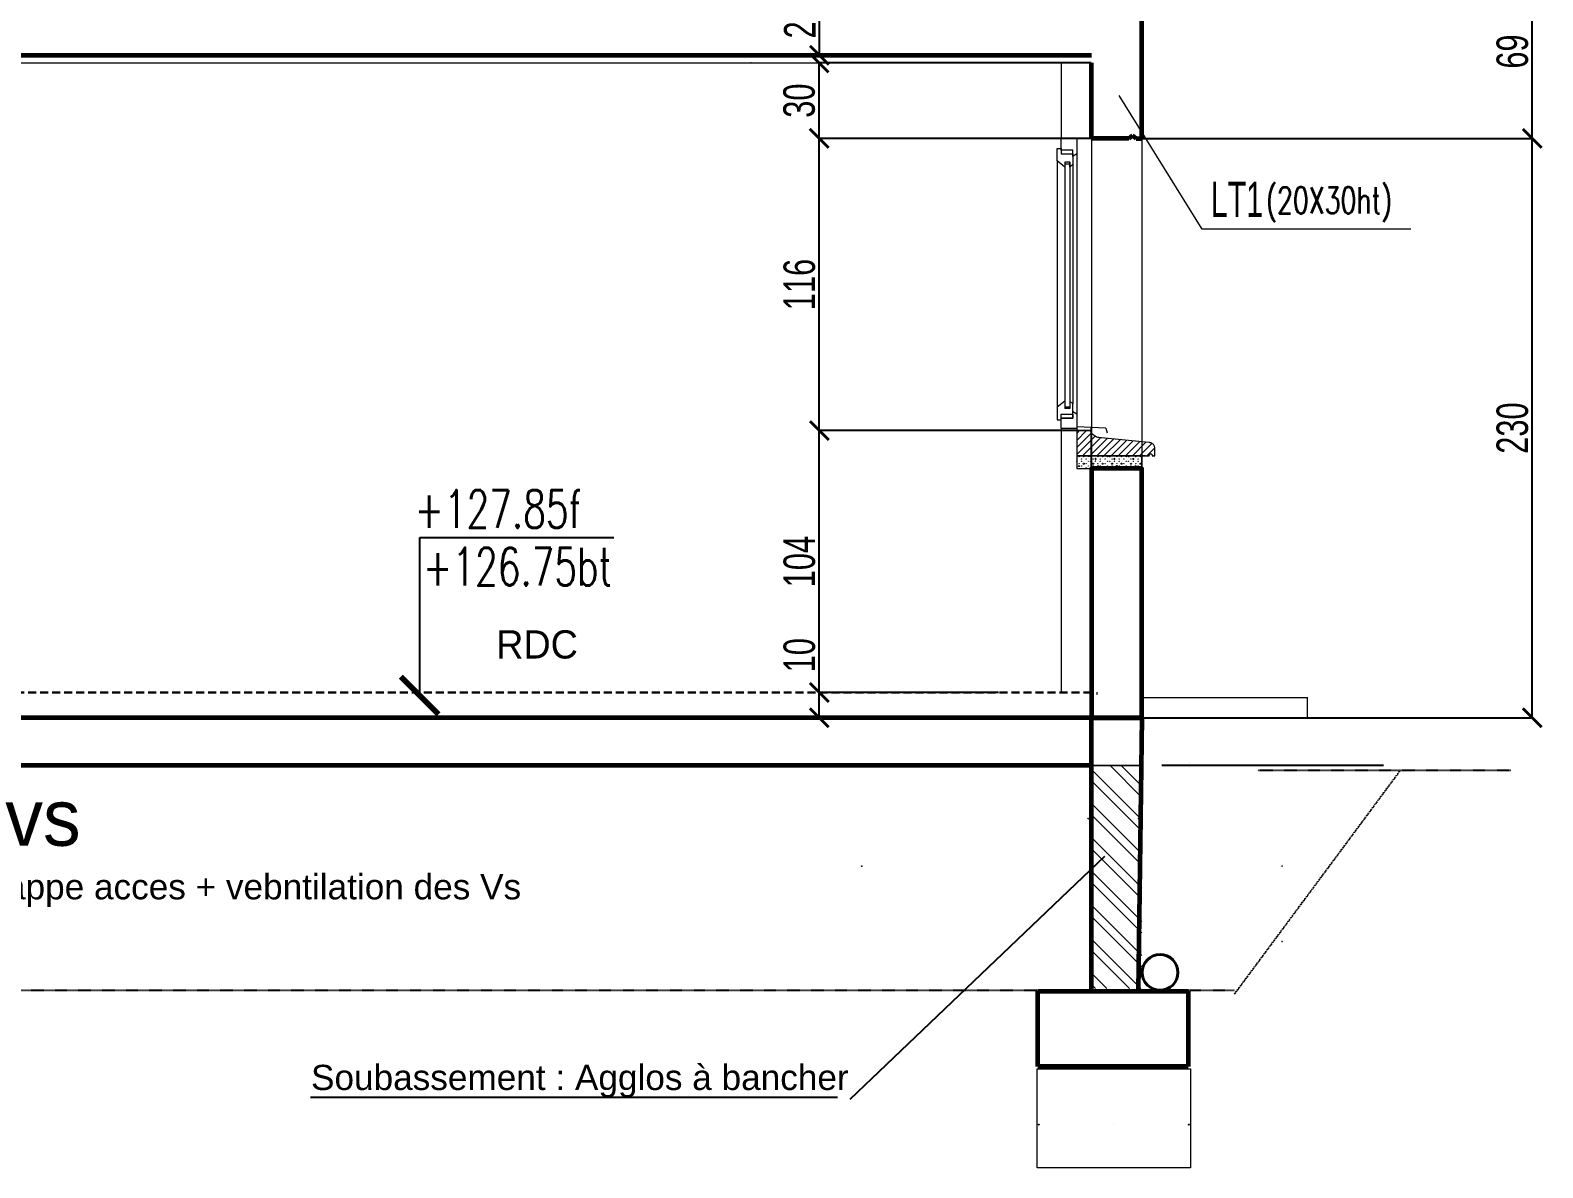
# Model space of a CAD drawing. Header units: metres. Extents: x -12536 to 12621, y -17191 to 9596.
# Drawn here: x -1733 to -1132, y -2888 to -2436 of the extents above; entities that cross this region are included whole.
import ezdxf

# ---------------------------------------------------------------- set-up
doc = ezdxf.new("R2010")
doc.units = ezdxf.units.M
doc.header["$MEASUREMENT"] = 0
doc.header["$PDMODE"] = 2
doc.header["$PDSIZE"] = 0.25
doc.linetypes.add('Cache (2)', pattern=[0.2, 0.1, -0.1])
doc.linetypes.add('CACHE2', pattern=[4.7625, 3.175, -1.5875])
for name, color, linetype, lineweight in [('B-COT', 1, 'Continuous', 18), ('B-HAC', 8, 'Continuous', 9), ('B-TEXT-LINTEAU', 3, 'Continuous', 30), ('B-TEXT-NIVEAU', 3, 'Continuous', 20), ('B-titre linteau', 7, 'Continuous', 40), ('B-VOILE-BA', 7, 'Continuous', 60)]:
    doc.layers.add(name, color=color, linetype=linetype, lineweight=lineweight)
for name, color, linetype in [('B-HATCH-RELEVE', 7, 'Continuous'), ('Calque commun', 7, 'Continuous'), ('Cotations', 7, 'Continuous')]:
    doc.layers.add(name, color=color, linetype=linetype)
doc.styles.add('Arial Narrow', font='ARIALN.TTF', dxfattribs={"width": 0.5})
doc.styles.add('Arial3', font='arial.ttf', dxfattribs={"height": 0.1})
doc.styles.add('Century Gothic4', font='GOTHIC.TTF', dxfattribs={"height": 0.4})
doc.styles.add('TEXTE', font='arial.ttf', dxfattribs={"width": 0.7})
doc.styles.add('TEXTE100', font='romans.shx', dxfattribs={"width": 0.7, "height": 0.3})
doc.dimstyles.new('COT 50', dxfattribs={"dimscale": 0.05, "dimtxt": 250, "dimasz": 150, "dimexe": 1, "dimexo": 2, "dimgap": 30, "dimtad": 1, "dimdec": 1, "dimrnd": 0.5, "dimzin": 12, "dimdsep": 46, "dimtxsty": 'TEXTE', "dimblk1": 'ARCHTICK', "dimblk2": 'ARCHTICK', "dimsah": 1, "dimcen": 0, "dimdle": 1.5, "dimclrd": 1, "dimclre": 1, "dimclrt": 3, "dimadec": 0, "dimazin": 0, "dimtfac": 1, "dimtdec": 1, "dimtmove": 0, "dimatfit": 3, "dimldrblk": 'ARCHTICK', "dimfxl": 1, "dimtolj": 1, "dimtzin": 0, "dimarcsym": 0})

# ---------------------------------------------------------------- blocks, each defined once
blk = doc.blocks.new('_ArchTick')
at = {"color": 0, "linetype": 'ByBlock', "const_width": 0.15}
blk.add_lwpolyline([(-0.5, -0.5), (0.5, 0.5)], dxfattribs=at)
blk = doc.blocks.new('*D1932')
at = {"layer": 'B-HATCH-RELEVE', "color": 1, "lineweight": -2, "transparency": 16777216}
for p, q in [((-1291.41, -2478.86), (-1136.36, -2478.86)), ((-1136.41, -2708.94), (-1136.41, -2478.79)), ((-1291.41, -2708.87), (-1136.36, -2708.87))]:
    blk.add_line(p, q, dxfattribs=at)
at = {"layer": 'Defpoints', "color": 0, "transparency": 16777216}
for p in [(-1291.51, -2478.86), (-1136.41, -2478.86), (-1291.51, -2708.87)]:
    blk.add_point(p, dxfattribs=at)
at = {"layer": 'B-HATCH-RELEVE', "color": 1, "lineweight": -2, "transparency": 16777216, "xscale": 7.5, "yscale": 7.5, "zscale": 7.5}
for p, rotation in [((-1136.41, -2478.86), 90), ((-1136.41, -2708.87), 270)]:
    blk.add_blockref('_ArchTick', p, dxfattribs=dict(at, rotation=rotation))
at = {"layer": 'B-HATCH-RELEVE', "color": 3, "transparency": 16777216, "insert": (-1144.29, -2593.86), "char_height": 12.5, "attachment_point": 5, "rotation": 90, "style": 'TEXTE'}
blk.add_mtext('\\A1;230', dxfattribs=at)
blk = doc.blocks.new('*D1933')
at = {"layer": 'B-HATCH-RELEVE', "color": 1, "lineweight": -2, "transparency": 16777216}
for p, q in [((-1291.41, -2409.86), (-1136.36, -2409.86)), ((-1136.41, -2478.94), (-1136.41, -2409.79)), ((-1291.41, -2478.86), (-1136.36, -2478.86))]:
    blk.add_line(p, q, dxfattribs=at)
at = {"layer": 'Defpoints', "color": 0, "transparency": 16777216}
for p in [(-1291.51, -2409.86), (-1136.41, -2409.86), (-1291.51, -2478.86)]:
    blk.add_point(p, dxfattribs=at)
at = {"layer": 'B-HATCH-RELEVE', "color": 1, "lineweight": -2, "transparency": 16777216, "xscale": 7.5, "yscale": 7.5, "zscale": 7.5}
for p, rotation in [((-1136.41, -2409.86), 90), ((-1136.41, -2478.86), 270)]:
    blk.add_blockref('_ArchTick', p, dxfattribs=dict(at, rotation=rotation))
at = {"layer": 'B-HATCH-RELEVE', "color": 3, "transparency": 16777216, "insert": (-1144.29, -2444.36), "char_height": 12.5, "attachment_point": 5, "rotation": 90, "style": 'TEXTE'}
blk.add_mtext('\\A1;69', dxfattribs=at)
blk = doc.blocks.new('*D1936')
at = {"layer": 'B-HATCH-RELEVE', "color": 1, "lineweight": -2, "transparency": 16777216}
for p, q in [((-1419.6, -2698.86), (-1419.6, -2676.68)), ((-1348.39, -2698.86), (-1419.65, -2698.86)), ((-1419.6, -2708.94), (-1419.6, -2698.86)), ((-1348.39, -2708.87), (-1419.65, -2708.87))]:
    blk.add_line(p, q, dxfattribs=at)
at = {"layer": 'Defpoints', "color": 0, "transparency": 16777216}
for p in [(-1419.6, -2698.86), (-1348.29, -2698.86), (-1348.29, -2708.87)]:
    blk.add_point(p, dxfattribs=at)
at = {"layer": 'B-HATCH-RELEVE', "color": 1, "lineweight": -2, "transparency": 16777216, "xscale": 7.5, "yscale": 7.5, "zscale": 7.5}
for p, rotation in [((-1419.6, -2698.86), 90), ((-1419.6, -2708.87), 270)]:
    blk.add_blockref('_ArchTick', p, dxfattribs=dict(at, rotation=rotation))
at = {"layer": 'B-HATCH-RELEVE', "color": 3, "transparency": 16777216, "insert": (-1427.48, -2684.02), "char_height": 12.5, "attachment_point": 5, "rotation": 90, "style": 'TEXTE'}
blk.add_mtext('\\A1;10', dxfattribs=at)
blk = doc.blocks.new('*D1937')
at = {"layer": 'B-HATCH-RELEVE', "color": 1, "lineweight": -2, "transparency": 16777216}
for p, q in [((-1317.54, -2594.86), (-1419.65, -2594.86)), ((-1419.6, -2698.94), (-1419.6, -2594.79)), ((-1348.39, -2698.86), (-1419.65, -2698.86))]:
    blk.add_line(p, q, dxfattribs=at)
at = {"layer": 'Defpoints', "color": 0, "transparency": 16777216}
for p in [(-1419.6, -2594.86), (-1317.44, -2594.86), (-1348.29, -2698.86)]:
    blk.add_point(p, dxfattribs=at)
at = {"layer": 'B-HATCH-RELEVE', "color": 1, "lineweight": -2, "transparency": 16777216, "xscale": 7.5, "yscale": 7.5, "zscale": 7.5}
for p, rotation in [((-1419.6, -2594.86), 90), ((-1419.6, -2698.86), 270)]:
    blk.add_blockref('_ArchTick', p, dxfattribs=dict(at, rotation=rotation))
at = {"layer": 'B-HATCH-RELEVE', "color": 3, "transparency": 16777216, "insert": (-1427.48, -2646.86), "char_height": 12.5, "attachment_point": 5, "rotation": 90, "style": 'TEXTE'}
blk.add_mtext('\\A1;104', dxfattribs=at)
blk = doc.blocks.new('*D1938')
at = {"layer": 'B-HATCH-RELEVE', "color": 1, "lineweight": -2, "transparency": 16777216}
for p, q in [((-1311.61, -2478.86), (-1419.65, -2478.86)), ((-1419.6, -2594.94), (-1419.6, -2478.79)), ((-1317.54, -2594.86), (-1419.65, -2594.86))]:
    blk.add_line(p, q, dxfattribs=at)
at = {"layer": 'Defpoints', "color": 0, "transparency": 16777216}
for p in [(-1419.6, -2478.86), (-1311.51, -2478.86), (-1317.44, -2594.86)]:
    blk.add_point(p, dxfattribs=at)
at = {"layer": 'B-HATCH-RELEVE', "color": 1, "lineweight": -2, "transparency": 16777216, "xscale": 7.5, "yscale": 7.5, "zscale": 7.5}
for p, rotation in [((-1419.6, -2478.86), 90), ((-1419.6, -2594.86), 270)]:
    blk.add_blockref('_ArchTick', p, dxfattribs=dict(at, rotation=rotation))
at = {"layer": 'B-HATCH-RELEVE', "color": 3, "transparency": 16777216, "insert": (-1427.48, -2536.86), "char_height": 12.5, "attachment_point": 5, "rotation": 90, "style": 'TEXTE'}
blk.add_mtext('\\A1;116', dxfattribs=at)
blk = doc.blocks.new('*D1939')
at = {"layer": 'B-HATCH-RELEVE', "color": 1, "lineweight": -2, "transparency": 16777216}
for p, q in [((-1311.61, -2448.86), (-1419.72, -2448.86)), ((-1419.67, -2478.94), (-1419.67, -2448.79)), ((-1311.61, -2478.86), (-1419.72, -2478.86))]:
    blk.add_line(p, q, dxfattribs=at)
at = {"layer": 'Defpoints', "color": 0, "transparency": 16777216}
for p in [(-1419.67, -2448.86), (-1311.51, -2448.86), (-1311.51, -2478.86)]:
    blk.add_point(p, dxfattribs=at)
at = {"layer": 'B-HATCH-RELEVE', "color": 1, "lineweight": -2, "transparency": 16777216, "xscale": 7.5, "yscale": 7.5, "zscale": 7.5}
for p, rotation in [((-1419.67, -2448.86), 90), ((-1419.67, -2478.86), 270)]:
    blk.add_blockref('_ArchTick', p, dxfattribs=dict(at, rotation=rotation))
at = {"layer": 'B-HATCH-RELEVE', "color": 3, "transparency": 16777216, "insert": (-1427.56, -2463.86), "char_height": 12.5, "attachment_point": 5, "rotation": 90, "style": 'TEXTE'}
blk.add_mtext('\\A1;30', dxfattribs=at)
blk = doc.blocks.new('*D1940')
at = {"layer": 'B-HATCH-RELEVE', "color": 1, "lineweight": -2, "transparency": 16777216}
for p, q in [((-1323.61, -2418.86), (-1419.61, -2418.86)), ((-1419.56, -2445.93), (-1419.56, -2418.79)), ((-1313.08, -2445.86), (-1419.61, -2445.86))]:
    blk.add_line(p, q, dxfattribs=at)
at = {"layer": 'Defpoints', "color": 0, "transparency": 16777216}
for p in [(-1419.56, -2418.86), (-1323.51, -2418.86), (-1312.98, -2445.86)]:
    blk.add_point(p, dxfattribs=at)
at = {"layer": 'B-HATCH-RELEVE', "color": 1, "lineweight": -2, "transparency": 16777216, "xscale": 7.5, "yscale": 7.5, "zscale": 7.5}
for p, rotation in [((-1419.56, -2418.86), 90), ((-1419.56, -2445.86), 270)]:
    blk.add_blockref('_ArchTick', p, dxfattribs=dict(at, rotation=rotation))
at = {"layer": 'B-HATCH-RELEVE', "color": 3, "transparency": 16777216, "insert": (-1427.34, -2432.36), "char_height": 12.5, "attachment_point": 5, "rotation": 90, "style": 'TEXTE'}
blk.add_mtext('\\A1;27', dxfattribs=at)

msp = doc.modelspace()

# ---------------------------------------------------------------- hatches: boundary and pattern name
at = {"layer": 'B-HAC'}
h = msp.add_hatch(dxfattribs=at)
h.set_pattern_fill('ANSI32', color=1, angle=-90)
h.set_pattern_definition([(315, (90794.155, 60195.597), (6.7351921, 6.7351921), []), (315, (90794.155, 60191.107), (6.7351921, 6.7351921), [])])
h.paths.add_polyline_path([(-1291.432, -2727.876), (-1311.431, -2727.605), (-1311.494, -2816.346), (-1291.494, -2816.346)])

# ---------------------------------------------------------------- linework, layer by layer
at = {"color": 0, "linetype": 'ByBlock', "lineweight": -2}
for p, q in [((-1446.772, -2448.864), (-1446.772, -2448.839)), ((-1402.718, -2448.865), (-1402.718, -2448.89)), ((-1402.718, -2478.864), (-1402.718, -2478.839)), ((-1402.718, -2478.864), (-1402.718, -2478.889)), ((-1435.984, -2727.865), (-1435.984, -2727.84)), ((-1402.718, -2727.865), (-1402.718, -2727.89)), ((-1312.762, -2748.866), (-1312.737, -2748.866)), ((-1292.762, -2748.866), (-1292.787, -2748.866)), ((-1402.718, -2767.74), (-1402.718, -2767.715)), ((-1235.801, -2767.74), (-1235.801, -2767.765)), ((-1235.801, -2797.74), (-1235.801, -2797.715)), ((-1332.392, -2870.409), (-1332.367, -2870.409)), ((-1272.762, -2870.409), (-1272.787, -2870.409))]:
    msp.add_line(p, q, dxfattribs=at)
at = {"color": 6, "lineweight": 40}
msp.add_line((-1272.707, -2726.567), (-1272.707, -2726.567), dxfattribs=at)
for p, q in [((-1195.459, -2727.866), (-1283.567, -2727.866)), ((-1407.388, -2860.24), (-1306.228, -2763.88)), ((-1412.386, -2859.689), (-1621.641, -2859.689))]:
    msp.add_line(p, q)
at = {"color": 3, "linetype": 'Cache (2)'}
for p, q in [((-1254.629, -2818.476), (-1188.719, -2729.67)), ((-1245.463, -2729.67), (-1144.97, -2729.67)), ((-1254.629, -2817.126), (-2237.411, -2817.126))]:
    msp.add_line(p, q, dxfattribs=at)
at = {"color": 0, "linetype": 'ByBlock', "lineweight": -2}
for centre in [(-1446.772, -2448.864), (-1402.718, -2448.865), (-1402.718, -2478.864), (-1402.718, -2478.864), (-1435.984, -2727.865), (-1402.718, -2727.865), (-1312.762, -2748.866), (-1292.762, -2748.866), (-1402.718, -2767.74), (-1235.801, -2767.74), (-1235.801, -2797.74), (-1332.392, -2870.409), (-1272.762, -2870.409)]:
    msp.add_circle(centre, 0.0125, dxfattribs=at)
at = {"color": 6, "lineweight": 40}
msp.add_circle((-1284.27, -2809.974), 7.105, dxfattribs=at)
at = {"layer": 'B-COT'}
for p, q in [((-1267.484, -2514.94), (-1300.485, -2461.877)), ((-1184.682, -2514.94), (-1267.484, -2514.94))]:
    msp.add_line(p, q, dxfattribs=at)
msp.add_lwpolyline([(-1333.044, -2848.219), (-1272.202, -2848.219), (-1272.202, -2887.521), (-1333.044, -2887.521)], close=True, dxfattribs=at)
at = {"layer": 'B-VOILE-BA'}
for p, q in [((-1291.511, -2478.864), (-1291.511, -2414.69)), ((-2171.672, -2445.864), (-1311.511, -2445.864)), ((-1311.511, -2478.863), (-1311.511, -2448.864)), ((-1296.69, -2478.864), (-1311.511, -2478.864)), ((-1295.19, -2477.725), (-1296.69, -2478.863)), ((-1293.69, -2478.863), (-1295.19, -2477.725)), ((-1293.69, -2478.864), (-1291.511, -2478.864)), ((-1291.511, -2708.865), (-2191.672, -2708.865)), ((-1311.51, -2727.866), (-1311.51, -2708.865)), ((-1291.511, -2708.865), (-1293.004, -2817.366)), ((-1311.51, -2727.866), (-2191.672, -2727.866)), ((-1311.51, -2817.366), (-1311.51, -2727.866)), ((-1332.762, -2817.366), (-1273.046, -2817.366)), ((-1332.762, -2847.366), (-1332.762, -2817.366)), ((-1273.046, -2817.366), (-1273.046, -2847.366)), ((-1273.046, -2847.366), (-1332.762, -2847.366))]:
    msp.add_line(p, q, dxfattribs=at)
msp.add_lwpolyline([(-1311.51, -2708.865), (-1291.511, -2708.865), (-1291.511, -2609.863), (-1311.51, -2609.863)], close=True, dxfattribs=at)
at = {"layer": 'Calque commun', "color": 7, "linetype": 'Continuous', "lineweight": 20}
for p, q in [((-1923.059, -2448.864), (-1358.536, -2448.864)), ((-1323.511, -2448.864), (-1323.511, -2478.864)), ((-1311.171, -2478.864), (-1323.511, -2478.864)), ((-1323.511, -2593.864), (-1317.361, -2593.864)), ((-1323.511, -2593.864), (-1323.511, -2698.864)), ((-1311.511, -2698.864), (-1311.511, -2609.863)), ((-1291.511, -2700.865), (-1291.511, -2609.863)), ((-1291.511, -2700.865), (-1225.653, -2700.865)), ((-1291.511, -2702.056), (-1291.511, -2708.865)), ((-1225.653, -2708.865), (-1225.653, -2700.865)), ((-1291.511, -2727.866), (-1321.512, -2727.866)), ((-1311.511, -2727.866), (-1291.511, -2727.866))]:
    msp.add_line(p, q, dxfattribs=at)
at = {"layer": 'Calque commun', "color": 7, "linetype": 'Continuous', "lineweight": 5}
for p, q in [((-1323.511, -2478.864), (-1311.511, -2478.864)), ((-1323.511, -2478.864), (-1311.511, -2478.864)), ((-1311.171, -2478.864), (-1323.511, -2478.864)), ((-1323.511, -2483.512), (-1323.511, -2478.864)), ((-1317.361, -2478.864), (-1317.361, -2594.864)), ((-1311.511, -2478.864), (-1311.511, -2593.572)), ((-1295.19, -2477.725), (-1295.19, -2477.725)), ((-1291.511, -2478.864), (-1291.511, -2702.055)), ((-1291.511, -2478.864), (-1291.511, -2599.343)), ((-1325.162, -2482.814), (-1323.511, -2482.814)), ((-1325.162, -2487.814), (-1325.162, -2482.814)), ((-1323.511, -2482.814), (-1323.511, -2485.012)), ((-1318.861, -2483.512), (-1323.511, -2483.512)), ((-1323.511, -2485.012), (-1318.861, -2485.012)), ((-1318.861, -2485.012), (-1318.861, -2483.512)), ((-1317.361, -2485.012), (-1318.861, -2486.012)), ((-1318.861, -2486.012), (-1318.861, -2485.012)), ((-1318.861, -2485.012), (-1318.861, -2489.088)), ((-1317.361, -2483.512), (-1317.361, -2485.012)), ((-1322.087, -2490.248), (-1325.162, -2487.814)), ((-1325.162, -2487.814), (-1325.162, -2585.562)), ((-1320.087, -2488.28), (-1322.087, -2488.28)), ((-1322.087, -2488.28), (-1322.087, -2490.248)), ((-1322.087, -2488.28), (-1322.087, -2586.091)), ((-1320.087, -2489.088), (-1322.087, -2489.088)), ((-1320.087, -2489.088), (-1320.087, -2488.28)), ((-1320.087, -2488.28), (-1320.087, -2586.091)), ((-1318.861, -2489.088), (-1320.087, -2490.244)), ((-1320.087, -2490.244), (-1320.087, -2489.088)), ((-1318.861, -2489.088), (-1318.861, -2584.288)), ((-1322.087, -2583.128), (-1325.162, -2585.562)), ((-1318.861, -2584.288), (-1320.087, -2583.132)), ((-1325.162, -2585.562), (-1325.162, -2590.562)), ((-1323.511, -2593.864), (-1323.511, -2588.364)), ((-1323.511, -2588.364), (-1318.861, -2588.364)), ((-1320.087, -2585.497), (-1322.087, -2585.497)), ((-1320.087, -2586.091), (-1322.087, -2586.091)), ((-1318.861, -2588.364), (-1318.861, -2584.288)), ((-1318.861, -2589.864), (-1318.861, -2587.08)), ((-1317.361, -2588.364), (-1318.861, -2587.364)), ((-1318.861, -2588.364), (-1318.861, -2589.864)), ((-1325.162, -2590.562), (-1323.511, -2590.562)), ((-1323.511, -2589.864), (-1318.861, -2589.864)), ((-1318.861, -2589.864), (-1323.511, -2589.864)), ((-1323.361, -2594.864), (-1311.511, -2594.864)), ((-1323.361, -2594.864), (-1311.511, -2594.864)), ((-1305.736, -2593.864), (-1317.361, -2593.364)), ((-1316.331, -2594.864), (-1317.361, -2595.895)), ((-1313.502, -2594.864), (-1317.361, -2598.723)), ((-1311.511, -2594.864), (-1311.941, -2594.864)), ((-1311.511, -2594.864), (-1311.511, -2594.864)), ((-1305.736, -2593.864), (-1305.241, -2595.799)), ((-1311.5, -2595.691), (-1317.361, -2601.551)), ((-1310.06, -2597.079), (-1317.361, -2604.38)), ((-1307.9, -2597.747), (-1315.017, -2604.864)), ((-1305.294, -2597.97), (-1312.189, -2604.864)), ((-1302.722, -2598.226), (-1309.36, -2604.864)), ((-1300.149, -2598.483), (-1306.531, -2604.864)), ((-1297.578, -2598.739), (-1303.703, -2604.864)), ((-1295.006, -2598.995), (-1300.874, -2604.864)), ((-1292.434, -2599.252), (-1298.047, -2604.864)), ((-1289.857, -2599.503), (-1295.218, -2604.864)), ((-1287.462, -2599.936), (-1292.39, -2604.864)), ((-1317.267, -2605.951), (-1317.361, -2605.951)), ((-1317.361, -2606.276), (-1317.267, -2606.276)), ((-1317.299, -2607.051), (-1317.361, -2606.989)), ((-1317.361, -2607.114), (-1317.299, -2607.051)), ((-1317.174, -2606.114), (-1317.267, -2605.951)), ((-1317.267, -2606.276), (-1317.174, -2606.114)), ((-1316.486, -2605.176), (-1316.423, -2605.113)), ((-1316.423, -2605.238), (-1316.486, -2605.176)), ((-1316.423, -2605.113), (-1316.361, -2605.176)), ((-1316.361, -2605.176), (-1316.423, -2605.238)), ((-1315.549, -2606.114), (-1315.486, -2606.051)), ((-1315.486, -2606.176), (-1315.549, -2606.114)), ((-1315.549, -2607.051), (-1315.486, -2606.989)), ((-1315.486, -2607.114), (-1315.549, -2607.051)), ((-1315.486, -2606.051), (-1315.423, -2606.114)), ((-1315.423, -2606.114), (-1315.486, -2606.176)), ((-1315.486, -2606.989), (-1315.423, -2607.051)), ((-1315.423, -2607.051), (-1315.486, -2607.114)), ((-1314.611, -2605.176), (-1314.548, -2605.113)), ((-1314.548, -2605.238), (-1314.611, -2605.176)), ((-1314.548, -2605.113), (-1314.486, -2605.176)), ((-1314.486, -2605.176), (-1314.548, -2605.238)), ((-1313.673, -2606.114), (-1313.611, -2606.051)), ((-1313.611, -2606.176), (-1313.673, -2606.114)), ((-1313.611, -2606.051), (-1313.548, -2606.114)), ((-1313.548, -2606.114), (-1313.611, -2606.176)), ((-1312.736, -2605.176), (-1312.674, -2605.113)), ((-1312.674, -2605.238), (-1312.736, -2605.176)), ((-1312.736, -2607.051), (-1312.674, -2606.989)), ((-1312.674, -2607.114), (-1312.736, -2607.051)), ((-1312.674, -2605.113), (-1312.611, -2605.176)), ((-1312.611, -2605.176), (-1312.674, -2605.238)), ((-1312.674, -2606.989), (-1312.611, -2607.051)), ((-1312.611, -2607.051), (-1312.674, -2607.114)), ((-1311.923, -2605.176), (-1311.83, -2605.014)), ((-1311.83, -2605.338), (-1311.923, -2605.176)), ((-1311.83, -2605.014), (-1311.642, -2605.014)), ((-1311.642, -2605.338), (-1311.83, -2605.338)), ((-1311.798, -2607.051), (-1311.735, -2606.989)), ((-1311.735, -2607.114), (-1311.798, -2607.051)), ((-1311.735, -2606.989), (-1311.674, -2607.051)), ((-1311.674, -2607.051), (-1311.735, -2607.114)), ((-1311.642, -2605.014), (-1311.549, -2605.176)), ((-1311.549, -2605.176), (-1311.642, -2605.338)), ((-1310.861, -2606.114), (-1310.799, -2606.051)), ((-1310.799, -2606.176), (-1310.861, -2606.114)), ((-1310.799, -2606.051), (-1310.736, -2606.114)), ((-1310.736, -2606.114), (-1310.799, -2606.176)), ((-1310.049, -2606.114), (-1309.955, -2605.951)), ((-1309.955, -2606.276), (-1310.049, -2606.114)), ((-1309.955, -2605.951), (-1309.861, -2605.951)), ((-1309.861, -2606.276), (-1309.955, -2606.276)), ((-1309.923, -2607.051), (-1309.861, -2606.989)), ((-1309.861, -2607.114), (-1309.923, -2607.051)), ((-1309.767, -2605.951), (-1309.861, -2605.951)), ((-1309.861, -2606.276), (-1309.767, -2606.276)), ((-1309.798, -2607.051), (-1309.861, -2606.989)), ((-1309.861, -2607.114), (-1309.798, -2607.051)), ((-1309.674, -2606.114), (-1309.767, -2605.951)), ((-1309.767, -2606.276), (-1309.674, -2606.114)), ((-1308.986, -2605.176), (-1308.923, -2605.113)), ((-1308.923, -2605.238), (-1308.986, -2605.176)), ((-1308.923, -2605.113), (-1308.861, -2605.176)), ((-1308.861, -2605.176), (-1308.923, -2605.238)), ((-1308.049, -2606.114), (-1307.986, -2606.051)), ((-1307.986, -2606.176), (-1308.049, -2606.114)), ((-1308.049, -2607.051), (-1307.986, -2606.989)), ((-1307.986, -2607.114), (-1308.049, -2607.051)), ((-1307.986, -2606.051), (-1307.924, -2606.114)), ((-1307.924, -2606.114), (-1307.986, -2606.176)), ((-1307.986, -2606.989), (-1307.924, -2607.051)), ((-1307.924, -2607.051), (-1307.986, -2607.114)), ((-1307.111, -2605.176), (-1307.048, -2605.113)), ((-1307.048, -2605.238), (-1307.111, -2605.176)), ((-1307.048, -2605.113), (-1306.986, -2605.176)), ((-1306.986, -2605.176), (-1307.048, -2605.238)), ((-1306.174, -2606.114), (-1306.111, -2606.051)), ((-1306.111, -2606.176), (-1306.174, -2606.114)), ((-1306.111, -2606.051), (-1306.048, -2606.114)), ((-1306.048, -2606.114), (-1306.111, -2606.176)), ((-1305.236, -2605.176), (-1305.173, -2605.113)), ((-1305.173, -2605.238), (-1305.236, -2605.176)), ((-1305.236, -2607.051), (-1305.173, -2606.989)), ((-1305.173, -2607.114), (-1305.236, -2607.051)), ((-1305.173, -2605.113), (-1305.111, -2605.176)), ((-1305.111, -2605.176), (-1305.173, -2605.238)), ((-1305.173, -2606.989), (-1305.111, -2607.051)), ((-1305.111, -2607.051), (-1305.173, -2607.114)), ((-1304.423, -2605.176), (-1304.33, -2605.014)), ((-1304.33, -2605.338), (-1304.423, -2605.176)), ((-1304.33, -2605.014), (-1304.143, -2605.014)), ((-1304.143, -2605.338), (-1304.33, -2605.338)), ((-1304.298, -2607.051), (-1304.236, -2606.989)), ((-1304.236, -2607.114), (-1304.298, -2607.051)), ((-1304.236, -2606.989), (-1304.173, -2607.051)), ((-1304.173, -2607.051), (-1304.236, -2607.114)), ((-1304.143, -2605.014), (-1304.048, -2605.176)), ((-1304.048, -2605.176), (-1304.143, -2605.338)), ((-1303.361, -2606.114), (-1303.299, -2606.051)), ((-1303.299, -2606.176), (-1303.361, -2606.114)), ((-1303.299, -2606.051), (-1303.236, -2606.114)), ((-1303.236, -2606.114), (-1303.299, -2606.176)), ((-1302.548, -2606.114), (-1302.455, -2605.951)), ((-1302.455, -2606.276), (-1302.548, -2606.114)), ((-1302.455, -2605.951), (-1302.36, -2605.951)), ((-1302.36, -2606.276), (-1302.455, -2606.276)), ((-1302.423, -2607.051), (-1302.36, -2606.989)), ((-1302.36, -2607.114), (-1302.423, -2607.051)), ((-1302.267, -2605.951), (-1302.36, -2605.951)), ((-1302.36, -2606.276), (-1302.267, -2606.276)), ((-1302.299, -2607.051), (-1302.36, -2606.989)), ((-1302.36, -2607.114), (-1302.299, -2607.051)), ((-1302.174, -2606.114), (-1302.267, -2605.951)), ((-1302.267, -2606.276), (-1302.174, -2606.114)), ((-1301.486, -2605.176), (-1301.424, -2605.113)), ((-1301.424, -2605.238), (-1301.486, -2605.176)), ((-1301.424, -2605.113), (-1301.361, -2605.176)), ((-1301.361, -2605.176), (-1301.424, -2605.238)), ((-1300.548, -2606.114), (-1300.486, -2606.051)), ((-1300.486, -2606.176), (-1300.548, -2606.114)), ((-1300.548, -2607.051), (-1300.486, -2606.989)), ((-1300.486, -2607.114), (-1300.548, -2607.051)), ((-1300.486, -2606.051), (-1300.423, -2606.114)), ((-1300.423, -2606.114), (-1300.486, -2606.176)), ((-1300.486, -2606.989), (-1300.423, -2607.051)), ((-1300.423, -2607.051), (-1300.486, -2607.114)), ((-1299.611, -2605.176), (-1299.548, -2605.113)), ((-1299.548, -2605.238), (-1299.611, -2605.176)), ((-1299.548, -2605.113), (-1299.486, -2605.176)), ((-1299.486, -2605.176), (-1299.548, -2605.238)), ((-1298.674, -2606.114), (-1298.611, -2606.051)), ((-1298.611, -2606.176), (-1298.674, -2606.114)), ((-1298.611, -2606.051), (-1298.549, -2606.114)), ((-1298.549, -2606.114), (-1298.611, -2606.176)), ((-1297.736, -2605.176), (-1297.673, -2605.113)), ((-1297.673, -2605.238), (-1297.736, -2605.176)), ((-1297.736, -2607.051), (-1297.673, -2606.989)), ((-1297.673, -2607.114), (-1297.736, -2607.051)), ((-1297.673, -2605.113), (-1297.611, -2605.176)), ((-1297.611, -2605.176), (-1297.673, -2605.238)), ((-1297.673, -2606.989), (-1297.611, -2607.051)), ((-1297.611, -2607.051), (-1297.673, -2607.114)), ((-1296.924, -2605.176), (-1296.83, -2605.014)), ((-1296.83, -2605.338), (-1296.924, -2605.176)), ((-1296.83, -2605.014), (-1296.642, -2605.014)), ((-1296.642, -2605.338), (-1296.83, -2605.338)), ((-1296.799, -2607.051), (-1296.736, -2606.989)), ((-1296.736, -2607.114), (-1296.799, -2607.051)), ((-1296.736, -2606.989), (-1296.673, -2607.051)), ((-1296.673, -2607.051), (-1296.736, -2607.114)), ((-1296.642, -2605.014), (-1296.548, -2605.176)), ((-1296.548, -2605.176), (-1296.642, -2605.338)), ((-1295.861, -2606.114), (-1295.798, -2606.051)), ((-1295.798, -2606.176), (-1295.861, -2606.114)), ((-1295.798, -2606.051), (-1295.736, -2606.114)), ((-1295.736, -2606.114), (-1295.798, -2606.176)), ((-1295.048, -2606.114), (-1294.955, -2605.951)), ((-1294.955, -2606.276), (-1295.048, -2606.114)), ((-1294.955, -2605.951), (-1294.861, -2605.951)), ((-1294.861, -2606.276), (-1294.955, -2606.276)), ((-1294.923, -2607.051), (-1294.861, -2606.989)), ((-1294.861, -2607.114), (-1294.923, -2607.051)), ((-1294.768, -2605.951), (-1294.861, -2605.951)), ((-1294.861, -2606.276), (-1294.768, -2606.276)), ((-1294.798, -2607.051), (-1294.861, -2606.989)), ((-1294.861, -2607.114), (-1294.798, -2607.051)), ((-1294.673, -2606.114), (-1294.768, -2605.951)), ((-1294.768, -2606.276), (-1294.673, -2606.114)), ((-1293.986, -2605.176), (-1293.924, -2605.113)), ((-1293.924, -2605.238), (-1293.986, -2605.176)), ((-1293.924, -2605.113), (-1293.861, -2605.176)), ((-1293.861, -2605.176), (-1293.924, -2605.238)), ((-1293.048, -2606.114), (-1292.985, -2606.051)), ((-1292.985, -2606.176), (-1293.048, -2606.114)), ((-1293.048, -2607.051), (-1292.985, -2606.989)), ((-1292.985, -2607.114), (-1293.048, -2607.051)), ((-1292.985, -2606.051), (-1292.924, -2606.114)), ((-1292.924, -2606.114), (-1292.985, -2606.176)), ((-1292.985, -2606.989), (-1292.924, -2607.051)), ((-1292.924, -2607.051), (-1292.985, -2607.114)), ((-1292.111, -2605.176), (-1292.049, -2605.113)), ((-1292.049, -2605.238), (-1292.111, -2605.176)), ((-1292.049, -2605.113), (-1291.986, -2605.176)), ((-1291.986, -2605.176), (-1292.049, -2605.238)), ((-1290.012, -2604.864), (-1291.511, -2604.864)), ((-1286.362, -2601.664), (-1289.561, -2604.864)), ((-1286.362, -2604.493), (-1286.732, -2604.864)), ((-1316.611, -2608.926), (-1316.518, -2608.764)), ((-1316.518, -2609.088), (-1316.611, -2608.926)), ((-1316.518, -2608.764), (-1316.33, -2608.764)), ((-1316.33, -2609.088), (-1316.518, -2609.088)), ((-1316.486, -2607.989), (-1316.423, -2607.926)), ((-1316.423, -2608.051), (-1316.486, -2607.989)), ((-1316.423, -2607.926), (-1316.361, -2607.989)), ((-1316.361, -2607.989), (-1316.423, -2608.051)), ((-1316.33, -2608.764), (-1316.236, -2608.926)), ((-1316.236, -2608.926), (-1316.33, -2609.088)), ((-1315.549, -2608.926), (-1315.486, -2608.864)), ((-1315.486, -2608.988), (-1315.549, -2608.926)), ((-1315.549, -2609.863), (-1315.486, -2609.801)), ((-1315.486, -2608.864), (-1315.423, -2608.926)), ((-1315.423, -2608.926), (-1315.486, -2608.988)), ((-1315.486, -2609.801), (-1315.423, -2609.863)), ((-1314.736, -2607.989), (-1314.642, -2607.826)), ((-1314.642, -2608.151), (-1314.736, -2607.989)), ((-1314.642, -2607.826), (-1314.455, -2607.826)), ((-1314.455, -2608.151), (-1314.642, -2608.151)), ((-1314.455, -2607.826), (-1314.361, -2607.989)), ((-1314.361, -2607.989), (-1314.455, -2608.151)), ((-1313.798, -2609.863), (-1313.705, -2609.701)), ((-1313.705, -2609.701), (-1313.518, -2609.701)), ((-1313.673, -2607.989), (-1313.611, -2607.926)), ((-1313.611, -2608.051), (-1313.673, -2607.989)), ((-1313.611, -2607.926), (-1313.548, -2607.989)), ((-1313.548, -2607.989), (-1313.611, -2608.051)), ((-1313.518, -2609.701), (-1313.423, -2609.863)), ((-1312.736, -2608.926), (-1312.674, -2608.864)), ((-1312.674, -2608.988), (-1312.736, -2608.926)), ((-1312.674, -2608.864), (-1312.611, -2608.926)), ((-1312.611, -2608.926), (-1312.674, -2608.988)), ((-1310.986, -2607.989), (-1310.892, -2607.826)), ((-1310.892, -2608.151), (-1310.986, -2607.989)), ((-1310.892, -2607.826), (-1310.705, -2607.826)), ((-1310.705, -2608.151), (-1310.892, -2608.151)), ((-1310.861, -2608.926), (-1310.799, -2608.864)), ((-1310.799, -2608.988), (-1310.861, -2608.926)), ((-1310.799, -2608.864), (-1310.736, -2608.926)), ((-1310.736, -2608.926), (-1310.799, -2608.988)), ((-1310.705, -2607.826), (-1310.611, -2607.989)), ((-1310.611, -2607.989), (-1310.705, -2608.151)), ((-1309.111, -2608.926), (-1309.017, -2608.764)), ((-1309.017, -2609.088), (-1309.111, -2608.926)), ((-1309.017, -2608.764), (-1308.83, -2608.764)), ((-1308.83, -2609.088), (-1309.017, -2609.088)), ((-1308.986, -2607.989), (-1308.923, -2607.926)), ((-1308.923, -2608.051), (-1308.986, -2607.989)), ((-1308.923, -2607.926), (-1308.861, -2607.989)), ((-1308.861, -2607.989), (-1308.923, -2608.051)), ((-1308.83, -2608.764), (-1308.736, -2608.926)), ((-1308.736, -2608.926), (-1308.83, -2609.088)), ((-1308.049, -2608.926), (-1307.986, -2608.864)), ((-1307.986, -2608.988), (-1308.049, -2608.926)), ((-1308.049, -2609.863), (-1307.986, -2609.801)), ((-1307.986, -2608.864), (-1307.924, -2608.926)), ((-1307.924, -2608.926), (-1307.986, -2608.988)), ((-1307.986, -2609.801), (-1307.924, -2609.863)), ((-1307.236, -2607.989), (-1307.143, -2607.826)), ((-1307.143, -2608.151), (-1307.236, -2607.989)), ((-1307.143, -2607.826), (-1306.955, -2607.826)), ((-1306.955, -2608.151), (-1307.143, -2608.151)), ((-1306.955, -2607.826), (-1306.861, -2607.989)), ((-1306.861, -2607.989), (-1306.955, -2608.151)), ((-1306.299, -2609.863), (-1306.205, -2609.701)), ((-1306.205, -2609.701), (-1306.017, -2609.701)), ((-1306.174, -2607.989), (-1306.111, -2607.926)), ((-1306.111, -2608.051), (-1306.174, -2607.989)), ((-1306.111, -2607.926), (-1306.048, -2607.989)), ((-1306.048, -2607.989), (-1306.111, -2608.051)), ((-1306.017, -2609.701), (-1305.923, -2609.863)), ((-1305.236, -2608.926), (-1305.173, -2608.864)), ((-1305.173, -2608.988), (-1305.236, -2608.926)), ((-1305.173, -2608.864), (-1305.111, -2608.926)), ((-1305.111, -2608.926), (-1305.173, -2608.988)), ((-1303.487, -2607.989), (-1303.392, -2607.826)), ((-1303.392, -2608.151), (-1303.487, -2607.989)), ((-1303.392, -2607.826), (-1303.204, -2607.826)), ((-1303.204, -2608.151), (-1303.392, -2608.151)), ((-1303.361, -2608.926), (-1303.299, -2608.864)), ((-1303.299, -2608.988), (-1303.361, -2608.926)), ((-1303.299, -2608.864), (-1303.236, -2608.926)), ((-1303.236, -2608.926), (-1303.299, -2608.988)), ((-1303.204, -2607.826), (-1303.111, -2607.989)), ((-1303.111, -2607.989), (-1303.204, -2608.151)), ((-1301.611, -2608.926), (-1301.517, -2608.764)), ((-1301.517, -2609.088), (-1301.611, -2608.926)), ((-1301.517, -2608.764), (-1301.33, -2608.764)), ((-1301.33, -2609.088), (-1301.517, -2609.088)), ((-1301.486, -2607.989), (-1301.424, -2607.926)), ((-1301.424, -2608.051), (-1301.486, -2607.989)), ((-1301.424, -2607.926), (-1301.361, -2607.989)), ((-1301.361, -2607.989), (-1301.424, -2608.051)), ((-1301.33, -2608.764), (-1301.236, -2608.926)), ((-1301.236, -2608.926), (-1301.33, -2609.088)), ((-1300.548, -2608.926), (-1300.486, -2608.864)), ((-1300.486, -2608.988), (-1300.548, -2608.926)), ((-1300.548, -2609.863), (-1300.486, -2609.801)), ((-1300.486, -2608.864), (-1300.423, -2608.926)), ((-1300.423, -2608.926), (-1300.486, -2608.988)), ((-1300.486, -2609.801), (-1300.423, -2609.863)), ((-1299.736, -2607.989), (-1299.642, -2607.826)), ((-1299.642, -2608.151), (-1299.736, -2607.989)), ((-1299.642, -2607.826), (-1299.455, -2607.826)), ((-1299.455, -2608.151), (-1299.642, -2608.151)), ((-1299.455, -2607.826), (-1299.361, -2607.989)), ((-1299.361, -2607.989), (-1299.455, -2608.151)), ((-1298.799, -2609.863), (-1298.704, -2609.701)), ((-1298.704, -2609.701), (-1298.517, -2609.701)), ((-1298.674, -2607.989), (-1298.611, -2607.926)), ((-1298.611, -2608.051), (-1298.674, -2607.989)), ((-1298.611, -2607.926), (-1298.549, -2607.989)), ((-1298.549, -2607.989), (-1298.611, -2608.051)), ((-1298.517, -2609.701), (-1298.424, -2609.863)), ((-1297.736, -2608.926), (-1297.673, -2608.864)), ((-1297.673, -2608.988), (-1297.736, -2608.926)), ((-1297.673, -2608.864), (-1297.611, -2608.926)), ((-1297.611, -2608.926), (-1297.673, -2608.988)), ((-1295.986, -2607.989), (-1295.892, -2607.826)), ((-1295.892, -2608.151), (-1295.986, -2607.989)), ((-1295.892, -2607.826), (-1295.705, -2607.826)), ((-1295.705, -2608.151), (-1295.892, -2608.151)), ((-1295.861, -2608.926), (-1295.798, -2608.864)), ((-1295.798, -2608.988), (-1295.861, -2608.926)), ((-1295.798, -2608.864), (-1295.736, -2608.926)), ((-1295.736, -2608.926), (-1295.798, -2608.988)), ((-1295.705, -2607.826), (-1295.611, -2607.989)), ((-1295.611, -2607.989), (-1295.705, -2608.151)), ((-1294.112, -2608.926), (-1294.017, -2608.764)), ((-1294.017, -2609.088), (-1294.112, -2608.926)), ((-1294.017, -2608.764), (-1293.829, -2608.764)), ((-1293.829, -2609.088), (-1294.017, -2609.088)), ((-1293.986, -2607.989), (-1293.924, -2607.926)), ((-1293.924, -2608.051), (-1293.986, -2607.989)), ((-1293.924, -2607.926), (-1293.861, -2607.989)), ((-1293.861, -2607.989), (-1293.924, -2608.051)), ((-1293.829, -2608.764), (-1293.736, -2608.926)), ((-1293.736, -2608.926), (-1293.829, -2609.088)), ((-1293.048, -2608.926), (-1292.985, -2608.864)), ((-1292.985, -2608.988), (-1293.048, -2608.926)), ((-1293.048, -2609.863), (-1292.985, -2609.801)), ((-1292.985, -2608.864), (-1292.924, -2608.926)), ((-1292.924, -2608.926), (-1292.985, -2608.988)), ((-1292.985, -2609.801), (-1292.924, -2609.863)), ((-1292.236, -2607.989), (-1292.142, -2607.826)), ((-1292.142, -2608.151), (-1292.236, -2607.989)), ((-1292.142, -2607.826), (-1291.955, -2607.826)), ((-1291.955, -2608.151), (-1292.142, -2608.151)), ((-1291.955, -2607.826), (-1291.861, -2607.989)), ((-1291.861, -2607.989), (-1291.955, -2608.151)), ((-1309.23, -2699.687), (-1309.43, -2699.687)), ((-1291.511, -2708.865), (-1225.597, -2708.865))]:
    msp.add_line(p, q, dxfattribs=at)
at = {"layer": 'Calque commun', "color": 3, "linetype": 'ByBlock', "lineweight": -2}
msp.add_line((-1311.511, -2698.864), (-1311.511, -2593.364), dxfattribs=at)
at = {"layer": 'Calque commun', "color": 5, "linetype": 'CACHE2', "lineweight": 30}
msp.add_line((-1311.511, -2698.865), (-2159.672, -2698.865), dxfattribs=at)
at = {"layer": 'Calque commun', "color": 13, "linetype": 'Continuous', "lineweight": 5}
msp.add_line((-1309.23, -2699.687), (-1309.23, -2698.672), dxfattribs=at)
at = {"layer": 'Calque commun', "color": 7, "linetype": 'Continuous', "lineweight": 20}
for points, invisible_edges in [([(-1317.361, -2594.864), (-1311.394, -2595.852), (-1311.603, -2595.538)], 13), ([(-1317.361, -2594.864), (-1311.16, -2596.148), (-1311.394, -2595.852)], 13), ([(-1317.361, -2594.864), (-1311.603, -2595.538), (-1311.787, -2595.208)], 13), ([(-1317.361, -2594.864), (-1317.361, -2604.864), (-1311.16, -2596.148)], 14), ([(-1317.361, -2594.864), (-1311.787, -2595.208), (-1311.941, -2594.864)], 1), ([(-1317.361, -2604.864), (-1310.902, -2596.424), (-1311.16, -2596.148)], 13), ([(-1317.361, -2604.864), (-1311.511, -2604.864), (-1310.902, -2596.424)], 14), ([(-1310.623, -2596.678), (-1310.902, -2596.424), (-1311.511, -2604.864)], 14), ([(-1310.322, -2596.908), (-1310.623, -2596.678), (-1311.511, -2604.864)], 14), ([(-1310.007, -2597.113), (-1310.322, -2596.908), (-1311.511, -2604.864)], 14), ([(-1309.674, -2597.292), (-1310.007, -2597.113), (-1311.511, -2604.864)], 14), ([(-1309.328, -2597.443), (-1309.674, -2597.292), (-1311.511, -2604.864)], 14), ([(-1308.971, -2597.565), (-1309.328, -2597.443), (-1311.511, -2604.864)], 14), ([(-1308.604, -2597.657), (-1308.971, -2597.565), (-1311.511, -2604.864)], 14), ([(-1308.232, -2597.72), (-1308.604, -2597.657), (-1311.511, -2604.864)], 14), ([(-1307.855, -2597.751), (-1308.232, -2597.72), (-1311.511, -2604.864)], 14), ([(-1307.478, -2597.752), (-1307.855, -2597.751), (-1311.511, -2604.864)], 14), ([(-1307.478, -2597.752), (-1311.511, -2604.864), (-1291.511, -2604.864)], 13), ([(-1290.012, -2599.493), (-1307.478, -2597.752), (-1291.511, -2604.864)], 14), ([(-1290.012, -2599.493), (-1291.511, -2604.864), (-1290.012, -2604.864)], 13), ([(-1290.012, -2599.493), (-1288.313, -2604.209), (-1288.562, -2599.585)], 3), ([(-1288.562, -2599.585), (-1288.313, -2604.209), (-1288.18, -2604.139)], 13), ([(-1288.562, -2599.585), (-1288.141, -2599.649), (-1288.35, -2599.607)], 1), ([(-1287.935, -2599.709), (-1288.141, -2599.649), (-1288.18, -2604.139)], 14), ([(-1287.364, -2599.996), (-1287.546, -2599.883), (-1288.18, -2604.139)], 14), ([(-1287.364, -2599.996), (-1288.18, -2604.139), (-1288.037, -2604.103)], 13), ([(-1287.364, -2599.996), (-1288.037, -2604.103), (-1287.195, -2600.124)], 3), ([(-1286.761, -2600.594), (-1286.891, -2600.424), (-1288.037, -2604.103)], 14), ([(-1286.647, -2600.774), (-1286.761, -2600.594), (-1288.037, -2604.103)], 14), ([(-1286.406, -2601.365), (-1286.468, -2601.161), (-1288.037, -2604.103)], 14), ([(-1287.546, -2599.883), (-1287.736, -2599.787), (-1287.935, -2599.709)], 12), ([(-1286.891, -2600.424), (-1287.036, -2600.267), (-1287.195, -2600.124)], 12), ([(-1286.647, -2600.774), (-1286.468, -2601.161), (-1286.548, -2600.963)], 1), ([(-1288.425, -2604.307), (-1288.313, -2604.209), (-1290.012, -2604.864)], 14), ([(-1288.509, -2604.429), (-1288.425, -2604.307), (-1290.012, -2604.864)], 14), ([(-1288.562, -2604.568), (-1288.509, -2604.429), (-1290.012, -2604.864)], 14), ([(-1288.58, -2604.716), (-1288.562, -2604.568), (-1290.012, -2604.864)], 14), ([(-1288.562, -2604.864), (-1288.58, -2604.716), (-1290.012, -2604.864)], 2), ([(-1286.362, -2601.574), (-1286.406, -2601.365), (-1288.037, -2604.103)], 14), ([(-1286.362, -2601.574), (-1288.037, -2604.103), (-1287.887, -2604.103)], 13), ([(-1286.362, -2601.574), (-1287.887, -2604.103), (-1287.743, -2604.139)], 13), ([(-1286.362, -2601.574), (-1287.743, -2604.139), (-1287.611, -2604.209)], 13), ([(-1286.362, -2601.574), (-1287.611, -2604.209), (-1287.5, -2604.307)], 13), ([(-1286.362, -2601.574), (-1287.5, -2604.307), (-1286.362, -2604.864)], 3), ([(-1286.362, -2604.864), (-1287.5, -2604.307), (-1287.416, -2604.429)], 13), ([(-1286.362, -2604.864), (-1287.416, -2604.429), (-1287.363, -2604.569)], 13), ([(-1286.362, -2604.864), (-1287.363, -2604.569), (-1287.344, -2604.716)], 13), ([(-1286.362, -2604.864), (-1287.344, -2604.716), (-1287.363, -2604.864)], 1)]:
    msp.add_3dface(points, dxfattribs=dict(at, invisible_edges=invisible_edges))
msp.add_3dface([(-1317.361, -2604.864), (-1317.361, -2609.863), (-1291.511, -2609.863), (-1291.511, -2604.864)], dxfattribs=at)
at = {"layer": 'Cotations', "color": 14, "linetype": 'Continuous', "lineweight": 5}
for p, q in [((-1446.772, -2448.864), (-1446.872, -2448.864)), ((-1402.718, -2448.865), (-1402.818, -2448.865)), ((-1402.718, -2478.864), (-1402.818, -2478.864)), ((-1402.718, -2478.864), (-1402.818, -2478.864)), ((-1435.984, -2727.865), (-1436.084, -2727.865)), ((-1402.718, -2727.865), (-1402.818, -2727.865)), ((-1312.762, -2748.966), (-1312.762, -2748.766)), ((-1292.762, -2748.966), (-1292.762, -2748.766)), ((-1402.718, -2767.74), (-1402.818, -2767.74)), ((-1235.801, -2767.74), (-1235.901, -2767.74)), ((-1235.901, -2797.74), (-1235.701, -2797.74)), ((-1332.392, -2870.309), (-1332.392, -2870.509)), ((-1272.762, -2870.309), (-1272.762, -2870.509))]:
    msp.add_line(p, q, dxfattribs=at)

# ---------------------------------------------------------------- texts
at = {"style": 'Century Gothic4'}
msp.add_text('RDC', height=11.2, dxfattribs=at).set_placement((-1547.931, -2685.346))
at = {"color": 6, "lineweight": 40, "style": 'Century Gothic4'}
msp.add_text('vs', height=22.4, dxfattribs=at).set_placement((-1742.913, -2759.686))
at = {"layer": 'B-TEXT-LINTEAU', "style": 'TEXTE100', "width": 0.7}
msp.add_text('(20X30ht)', height=10.5, dxfattribs=at).set_placement((-1242.187, -2508.664, -23.81))
at = {"layer": 'B-TEXT-NIVEAU', "style": 'TEXTE100', "width": 0.7}
for s, p in [('+127.85f', (-1580.383, -2633.476, -34.014)), ('+126.75bt', (-1577.011, -2656.383, -34.014))]:
    msp.add_text(s, height=15, dxfattribs=at).set_placement(p)
at = {"layer": 'B-titre linteau', "style": 'Arial Narrow', "width": 0.75}
msp.add_text('LT1', height=14, dxfattribs=at).set_placement((-1264.077, -2510.017, -23.81))
at = {"layer": 'Cotations', "color": 7, "style": 'Arial3'}
for s, p in [('30.00', (-1402.72, -2464.039)), ('220.00', (-1402.719, -2589.077)), ('30.00', (-1235.803, -2782.914))]:
    msp.add_text(s, height=0.1, rotation=90, dxfattribs=at).set_placement(p)
for s, height, p in [('20.00', 0.1, (-1302.935, -2748.864)), ('VS - NOTA  : Prévoir trappe acces + vebntilation des Vs', 10, (-1884.659, -2780.961)), ('Soubassement : Agglos à bancher', 10, (-1621.479, -2856.664)), ('59.63', 0.1, (-1302.752, -2870.407))]:
    msp.add_text(s, height=height, dxfattribs=at).set_placement(p)

# ---------------------------------------------------------------- dimensions: what is measured, and where the dimension line sits
at = {"layer": 'B-HATCH-RELEVE'}
for base, p1, p2, picture, middle in [((-1136.406, -2409.864), (-1291.511, -2478.864), (-1291.511, -2409.864), '*D1933', (-1144.288, -2444.364)), ((-1419.561, -2418.864), (-1312.985, -2445.858), (-1323.511, -2418.864), '*D1940', (-1427.337, -2432.361)), ((-1419.671, -2448.864), (-1311.511, -2478.864), (-1311.511, -2448.864), '*D1939', (-1427.557, -2463.864)), ((-1419.603, -2478.864), (-1317.436, -2594.864), (-1311.511, -2478.864), '*D1938', (-1427.485, -2536.864)), ((-1419.603, -2594.864), (-1348.289, -2698.865), (-1317.436, -2594.864), '*D1937', (-1427.485, -2646.864))]:
    dim = msp.add_linear_dim(base=base, p1=p1, p2=p2, angle=90, dimstyle='COT 50', override={"dimtmove": 1}, dxfattribs=at)
    dim.commit()
    dim.dimension.update_dxf_attribs({"geometry": picture, "text_midpoint": middle})
for base, p1, p2, picture, middle in [((-1136.406, -2478.864), (-1291.511, -2708.865), (-1291.511, -2478.864), '*D1932', (-1144.293, -2593.865)), ((-1419.603, -2698.865), (-1348.289, -2708.865), (-1348.289, -2698.865), '*D1936', (-1427.485, -2684.025))]:
    dim = msp.add_linear_dim(base=base, p1=p1, p2=p2, angle=90, dimstyle='COT 50', dxfattribs=at)
    dim.commit()
    dim.dimension.update_dxf_attribs({"geometry": picture, "text_midpoint": middle})

# ---------------------------------------------------------------- leaders
at = {"layer": 'B-COT'}
msp.add_leader([(-1578.313, -2700.037), (-1578.313, -2637.267), (-1501.166, -2637.267)], dimstyle='COT 50', override={"dimasz": 300, "dimtad": 0}, dxfattribs=at)

doc.saveas('drawing.dxf')
